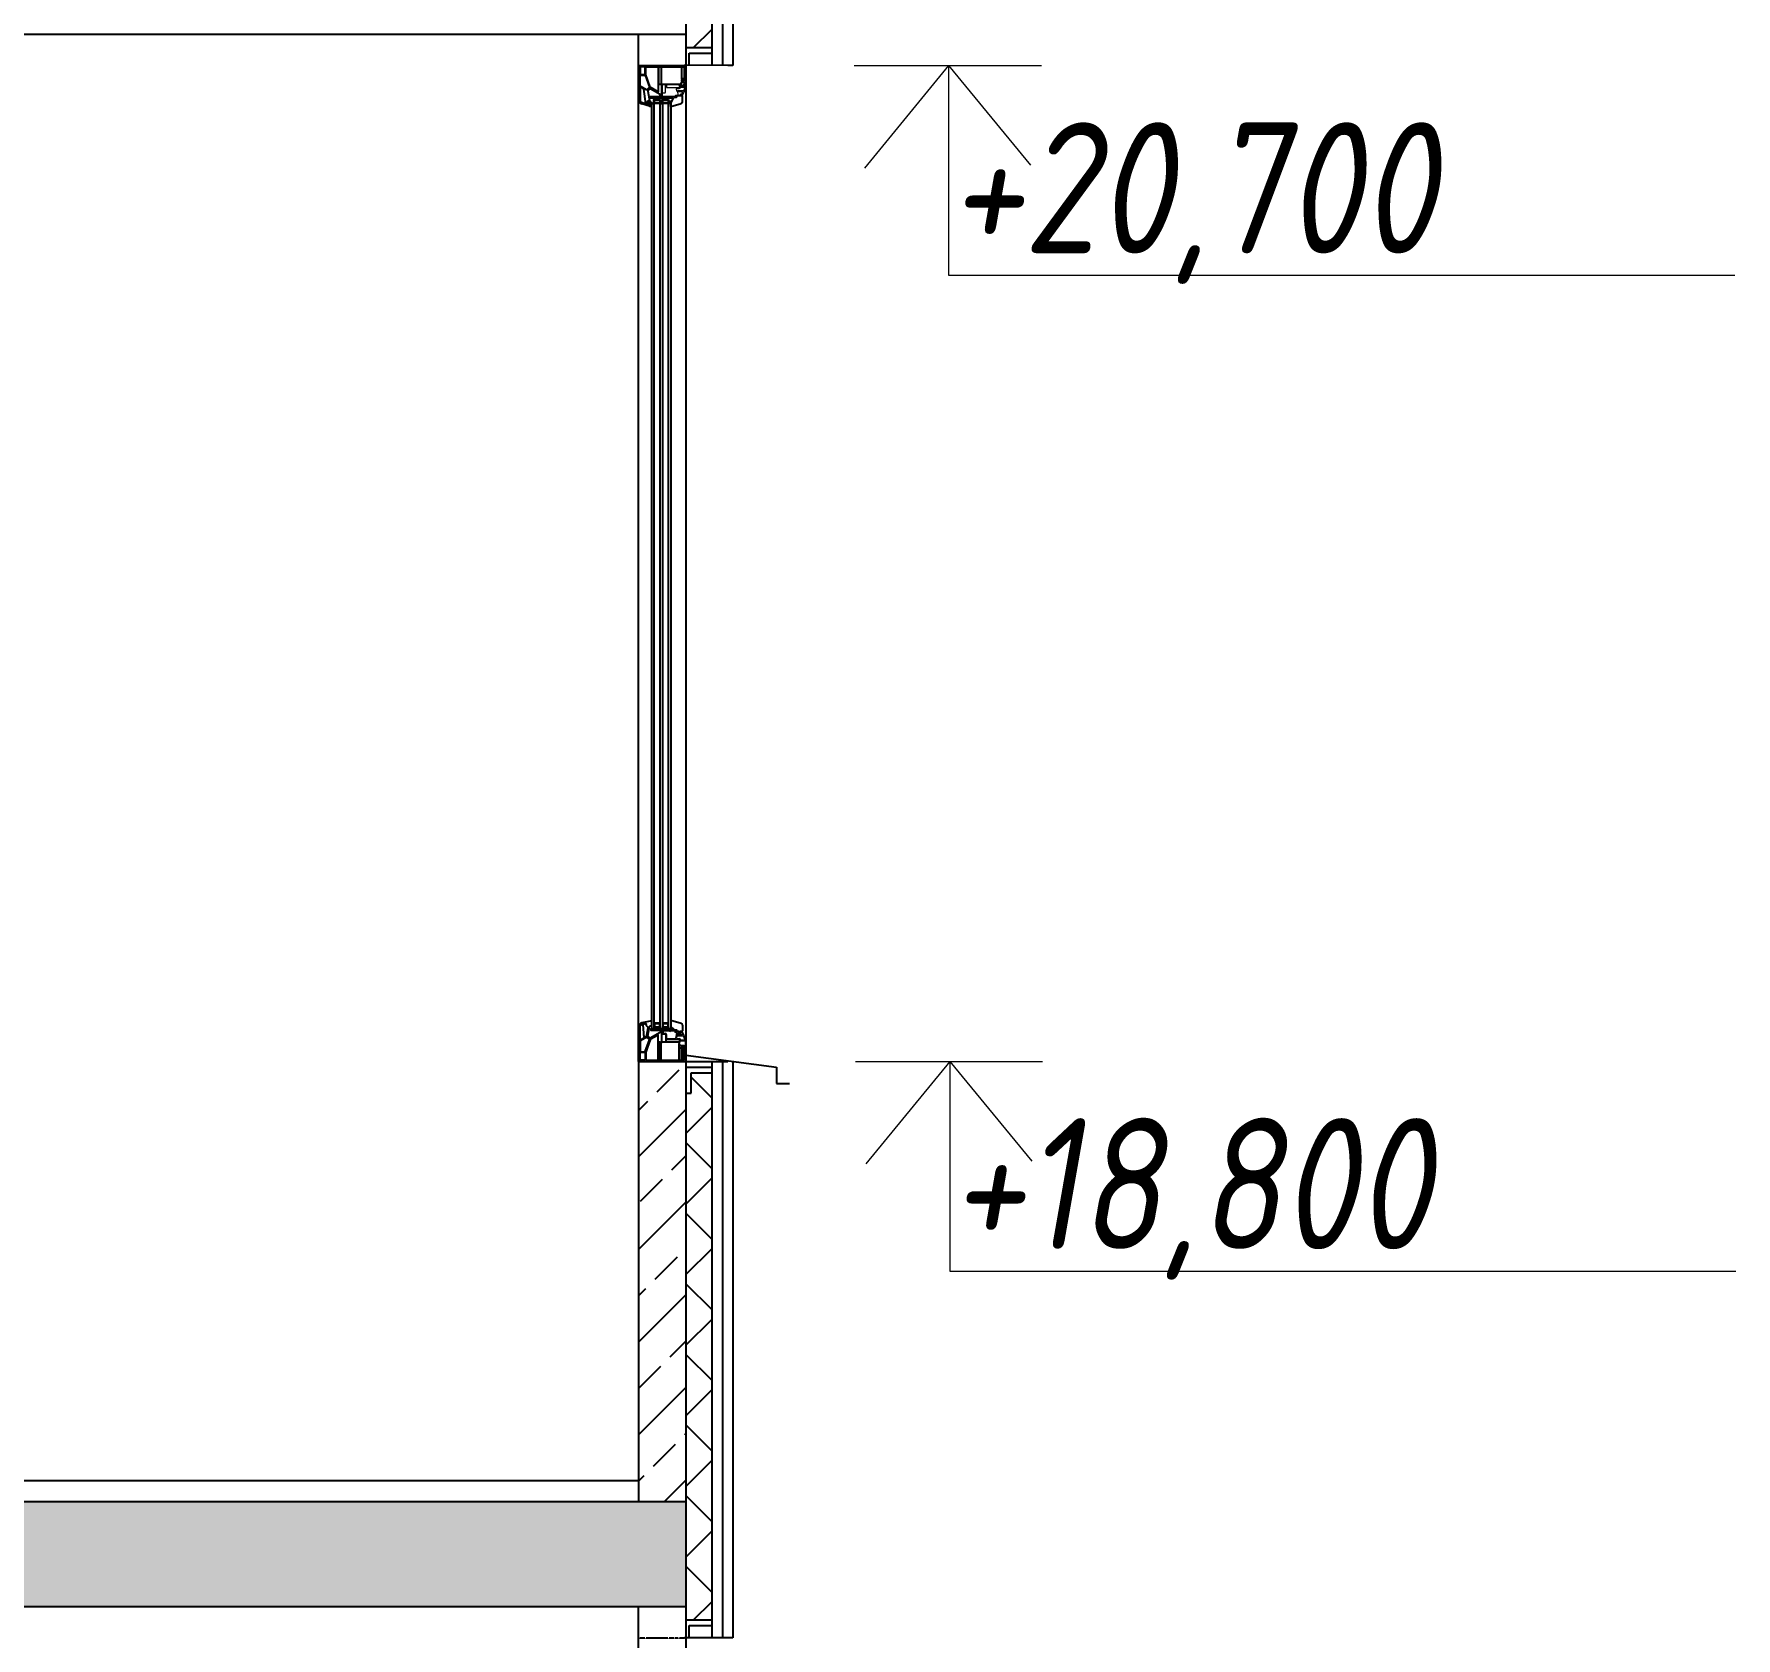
# Model space of a CAD drawing. Header units: millimetres. Extents: x -257254 to 390979, y -202328 to 355504.
# Drawn here: x 100926 to 104172, y 54875 to 57935 of the extents above; entities that cross this region are included whole.
import ezdxf
from ezdxf.enums import TextEntityAlignment as Align

# ---------------------------------------------------------------- set-up
doc = ezdxf.new("R2010")
doc.units = ezdxf.units.MM
doc.layers.get('0').update_dxf_attribs({"lineweight": 25})
for name, color, linetype in [('G_S1', 3, 'Continuous'), ('GASKET', 5, 'Continuous'), ('PVC', 7, 'Continuous'), ('разрез', 40, 'Continuous')]:
    doc.layers.add(name, color=color, linetype=linetype)
doc.layers.add('RAZMER', color=250, linetype='Continuous', lineweight=13)
doc.layers.add('покрытия', color=6, linetype='Continuous', lineweight=18)
doc.styles.add('SIMPLEX', font='simplex.shx', dxfattribs={"width": 0.8, "oblique": 10})

msp = doc.modelspace()

# ---------------------------------------------------------------- hatches: boundary and pattern name
at = {"layer": 'разрез'}
h = msp.add_hatch(dxfattribs=at)
h.set_pattern_fill('NET', color=256, scale=30, angle=45)
h.set_pattern_definition([(45, (-80, -3000), (-67.35192, 67.35192), []), (135, (-80, -3000), (-67.35192, -67.35192), [])])
h.paths.add_polyline_path([(102219.02596, 58953.3795), (102179.02596, 58953.3795), (102179.02596, 58914.47947), (102169.02596, 58914.47947), (102169.02596, 57909.00971), (102219.02596, 57909.00971)])
h = msp.add_hatch(dxfattribs=at)
h.set_pattern_fill('JIS_STN_2.5', color=256, scale=50)
h.set_pattern_definition([(45, (-80.35, 14975.46), (-88.38835, 88.38835), []), (45, (7.9, 14975.46), (-88.38835, 88.38835), [60, -25])])
h.paths.add_polyline_path([(102168.67558, 55950.80058), (102157.29381, 55975.34196), (102090.48815, 55975.34196), (102078.67558, 55950.80058), (102078.67558, 55135.34196), (102168.67558, 55135.34196)])
h = msp.add_hatch(dxfattribs=at)
h.set_pattern_fill('NET', color=256, scale=30, angle=45)
h.set_pattern_definition([(45, (-80, -6000), (-67.35192, 67.35192), []), (135, (-80, -6000), (-67.35192, -67.35192), [])])
h.paths.add_polyline_path([(102219.02596, 55953.3795), (102179.02596, 55953.3795), (102179.02596, 55914.47947), (102169.02596, 55914.47947), (102169.02596, 54909.00971), (102219.02596, 54909.00971)])
h = msp.add_hatch(dxfattribs=at)
h.set_pattern_fill('JIS_STN_2.5', color=256, scale=50)
h.set_pattern_definition([(45, (0, 15000), (-88.38835, 88.38835), []), (45, (88.25, 15000), (-88.38835, 88.38835), [60, -25])])
h.paths.add_polyline_path([(92229.02595, 55135.34196), (89829.02595, 55135.34196), (89829.02595, 54935.34196), (92229.02595, 54935.34196)])
h.paths.add_polyline_path([(96429.02596, 55135.34196), (92229.02596, 55135.34196), (92229.02596, 55015.34196), (92229.02595, 54935.34196), (96429.02596, 54935.34196)])
h.paths.add_polyline_path([(100629.02596, 55135.34196), (96429.02596, 55135.34196), (96429.02596, 54935.34196), (100629.02596, 54935.34196)])
h.paths.add_polyline_path([(102169.02596, 55135.34196), (100629.02596, 55135.34196), (100629.02596, 54935.34196), (102169.02596, 54935.34196)])

# ---------------------------------------------------------------- linework, layer by layer
at = {"color": 1, "linetype": 'Continuous', "lineweight": 25}
for p, q in [((102102.22347, 57812.94867), (102142.23375, 57815.93684)), ((102142.23375, 57812.94867), (102102.22347, 57815.93684)), ((102102.22347, 56037.62609), (102142.23375, 56034.63792)), ((102142.23375, 56037.62609), (102102.22347, 56034.63792))]:
    msp.add_line(p, q, dxfattribs=at)
at = {"color": 5}
for p, q in [((102109.26072, 57809.16832), (102108.26072, 57809.16832)), ((102109.26072, 57808.16832), (102108.26072, 57808.16832)), ((102109.26072, 57807.16832), (102108.26072, 57807.16832)), ((102109.26072, 57806.16832), (102108.26072, 57806.16832)), ((102109.26072, 57805.16832), (102108.26072, 57805.16832)), ((102109.26072, 57804.16832), (102108.26072, 57804.16832)), ((102109.26072, 57803.66832), (102108.26072, 57803.66832)), ((102109.26072, 57809.16832), (102109.26072, 57810.16832)), ((102109.26072, 57803.66832), (102109.26072, 57802.66832)), ((102110.26072, 57809.16832), (102110.26072, 57810.16832)), ((102110.26072, 57803.66832), (102110.26072, 57802.66832)), ((102111.26072, 57809.16832), (102111.26072, 57810.16832)), ((102111.26072, 57803.66832), (102111.26072, 57802.66832)), ((102112.26072, 57809.16832), (102112.26072, 57810.16832)), ((102112.26072, 57803.66832), (102112.26072, 57802.66832)), ((102113.26072, 57809.16832), (102113.26072, 57810.16832)), ((102113.26072, 57803.66832), (102113.26072, 57802.66832)), ((102114.26072, 57809.16832), (102114.26072, 57810.16832)), ((102114.26072, 57803.66832), (102114.26072, 57802.66832)), ((102115.26072, 57809.16832), (102115.26072, 57810.16832)), ((102115.26072, 57803.66832), (102115.26072, 57802.66832)), ((102116.26072, 57809.16832), (102116.26072, 57810.16832)), ((102116.26072, 57803.66832), (102116.26072, 57802.66832)), ((102117.26072, 57809.16832), (102117.26072, 57810.16832)), ((102117.26072, 57803.66832), (102117.26072, 57802.66832)), ((102118.26072, 57809.16832), (102118.26072, 57810.16832)), ((102118.26072, 57803.66832), (102118.26072, 57802.66832)), ((102119.26072, 57809.16832), (102119.26072, 57810.16832)), ((102119.26072, 57809.16832), (102119.26072, 57810.16832)), ((102119.26072, 57809.16832), (102120.26072, 57809.16832)), ((102120.26072, 57808.16832), (102119.26072, 57808.16832)), ((102120.26072, 57807.16832), (102119.26072, 57807.16832)), ((102120.26072, 57806.16832), (102119.26072, 57806.16832)), ((102120.26072, 57805.16832), (102119.26072, 57805.16832)), ((102120.26072, 57804.16832), (102119.26072, 57804.16832)), ((102119.26072, 57803.66832), (102119.26072, 57802.66832)), ((102119.26072, 57803.66832), (102119.26072, 57802.66832)), ((102119.26072, 57803.66832), (102120.26072, 57803.66832)), ((102120.26072, 57809.16832), (102120.26072, 57810.16832)), ((102120.26072, 57803.66832), (102120.26072, 57802.66832)), ((102125.26072, 57809.16832), (102124.26072, 57809.16832)), ((102125.26072, 57808.16832), (102124.26072, 57808.16832)), ((102125.26072, 57807.16832), (102124.26072, 57807.16832)), ((102125.26072, 57806.16832), (102124.26072, 57806.16832)), ((102125.26072, 57805.16832), (102124.26072, 57805.16832)), ((102125.26072, 57804.16832), (102124.26072, 57804.16832)), ((102125.26072, 57803.66832), (102124.26072, 57803.66832)), ((102125.26072, 57809.16832), (102125.26072, 57810.16832)), ((102125.26072, 57803.66832), (102125.26072, 57802.66832)), ((102126.26072, 57809.16832), (102126.26072, 57810.16832)), ((102126.26072, 57803.66832), (102126.26072, 57802.66832)), ((102127.26072, 57809.16832), (102127.26072, 57810.16832)), ((102127.26072, 57803.66832), (102127.26072, 57802.66832)), ((102128.26072, 57809.16832), (102128.26072, 57810.16832)), ((102128.26072, 57803.66832), (102128.26072, 57802.66832)), ((102129.26072, 57809.16832), (102129.26072, 57810.16832)), ((102129.26072, 57803.66832), (102129.26072, 57802.66832)), ((102130.26072, 57809.16832), (102130.26072, 57810.16832)), ((102130.26072, 57803.66832), (102130.26072, 57802.66832)), ((102131.26072, 57809.16832), (102131.26072, 57810.16832)), ((102131.26072, 57803.66832), (102131.26072, 57802.66832)), ((102132.26072, 57809.16832), (102132.26072, 57810.16832)), ((102132.26072, 57803.66832), (102132.26072, 57802.66832)), ((102133.26072, 57809.16832), (102133.26072, 57810.16832)), ((102133.26072, 57803.66832), (102133.26072, 57802.66832)), ((102134.26072, 57809.16832), (102134.26072, 57810.16832)), ((102134.26072, 57803.66832), (102134.26072, 57802.66832)), ((102135.26072, 57809.16832), (102135.26072, 57810.16832)), ((102135.26072, 57809.16832), (102135.26072, 57810.16832)), ((102135.26072, 57809.16832), (102136.26072, 57809.16832)), ((102136.26072, 57808.16832), (102135.26072, 57808.16832)), ((102136.26072, 57807.16832), (102135.26072, 57807.16832)), ((102136.26072, 57806.16832), (102135.26072, 57806.16832)), ((102136.26072, 57805.16832), (102135.26072, 57805.16832)), ((102136.26072, 57804.16832), (102135.26072, 57804.16832)), ((102135.26072, 57803.66832), (102135.26072, 57802.66832)), ((102135.26072, 57803.66832), (102135.26072, 57802.66832)), ((102135.26072, 57803.66832), (102136.26072, 57803.66832)), ((102136.26072, 57809.16832), (102136.26072, 57810.16832)), ((102136.26072, 57803.66832), (102136.26072, 57802.66832)), ((102109.26072, 56046.90644), (102108.26072, 56046.90644)), ((102109.26072, 56046.40644), (102108.26072, 56046.40644)), ((102109.26072, 56045.40644), (102108.26072, 56045.40644)), ((102109.26072, 56044.40644), (102108.26072, 56044.40644)), ((102109.26072, 56043.40644), (102108.26072, 56043.40644)), ((102109.26072, 56042.40644), (102108.26072, 56042.40644)), ((102109.26072, 56041.40644), (102108.26072, 56041.40644)), ((102109.26072, 56046.90644), (102109.26072, 56047.90644)), ((102109.26072, 56041.40644), (102109.26072, 56040.40644)), ((102110.26072, 56046.90644), (102110.26072, 56047.90644)), ((102110.26072, 56041.40644), (102110.26072, 56040.40644)), ((102111.26072, 56046.90644), (102111.26072, 56047.90644)), ((102111.26072, 56041.40644), (102111.26072, 56040.40644)), ((102112.26072, 56046.90644), (102112.26072, 56047.90644)), ((102112.26072, 56041.40644), (102112.26072, 56040.40644)), ((102113.26072, 56046.90644), (102113.26072, 56047.90644)), ((102113.26072, 56041.40644), (102113.26072, 56040.40644)), ((102114.26072, 56046.90644), (102114.26072, 56047.90644)), ((102114.26072, 56041.40644), (102114.26072, 56040.40644)), ((102115.26072, 56046.90644), (102115.26072, 56047.90644)), ((102115.26072, 56041.40644), (102115.26072, 56040.40644)), ((102116.26072, 56046.90644), (102116.26072, 56047.90644)), ((102116.26072, 56041.40644), (102116.26072, 56040.40644)), ((102117.26072, 56046.90644), (102117.26072, 56047.90644)), ((102117.26072, 56041.40644), (102117.26072, 56040.40644)), ((102118.26072, 56046.90644), (102118.26072, 56047.90644)), ((102118.26072, 56041.40644), (102118.26072, 56040.40644)), ((102119.26072, 56046.90644), (102119.26072, 56047.90644)), ((102119.26072, 56046.90644), (102119.26072, 56047.90644)), ((102119.26072, 56046.90644), (102120.26072, 56046.90644)), ((102120.26072, 56046.40644), (102119.26072, 56046.40644)), ((102120.26072, 56045.40644), (102119.26072, 56045.40644)), ((102120.26072, 56044.40644), (102119.26072, 56044.40644)), ((102120.26072, 56043.40644), (102119.26072, 56043.40644)), ((102120.26072, 56042.40644), (102119.26072, 56042.40644)), ((102119.26072, 56041.40644), (102119.26072, 56040.40644)), ((102119.26072, 56041.40644), (102119.26072, 56040.40644)), ((102119.26072, 56041.40644), (102120.26072, 56041.40644)), ((102120.26072, 56046.90644), (102120.26072, 56047.90644)), ((102120.26072, 56041.40644), (102120.26072, 56040.40644)), ((102125.26072, 56046.90644), (102124.26072, 56046.90644)), ((102125.26072, 56046.40644), (102124.26072, 56046.40644)), ((102125.26072, 56045.40644), (102124.26072, 56045.40644)), ((102125.26072, 56044.40644), (102124.26072, 56044.40644)), ((102125.26072, 56043.40644), (102124.26072, 56043.40644)), ((102125.26072, 56042.40644), (102124.26072, 56042.40644)), ((102125.26072, 56041.40644), (102124.26072, 56041.40644)), ((102125.26072, 56046.90644), (102125.26072, 56047.90644)), ((102125.26072, 56041.40644), (102125.26072, 56040.40644)), ((102126.26072, 56046.90644), (102126.26072, 56047.90644)), ((102126.26072, 56041.40644), (102126.26072, 56040.40644)), ((102127.26072, 56046.90644), (102127.26072, 56047.90644)), ((102127.26072, 56041.40644), (102127.26072, 56040.40644)), ((102128.26072, 56046.90644), (102128.26072, 56047.90644)), ((102128.26072, 56041.40644), (102128.26072, 56040.40644)), ((102129.26072, 56046.90644), (102129.26072, 56047.90644)), ((102129.26072, 56041.40644), (102129.26072, 56040.40644)), ((102130.26072, 56046.90644), (102130.26072, 56047.90644)), ((102130.26072, 56041.40644), (102130.26072, 56040.40644)), ((102131.26072, 56046.90644), (102131.26072, 56047.90644)), ((102131.26072, 56041.40644), (102131.26072, 56040.40644)), ((102132.26072, 56046.90644), (102132.26072, 56047.90644)), ((102132.26072, 56041.40644), (102132.26072, 56040.40644)), ((102133.26072, 56046.90644), (102133.26072, 56047.90644)), ((102133.26072, 56041.40644), (102133.26072, 56040.40644)), ((102134.26072, 56046.90644), (102134.26072, 56047.90644)), ((102134.26072, 56041.40644), (102134.26072, 56040.40644)), ((102135.26072, 56046.90644), (102135.26072, 56047.90644)), ((102135.26072, 56046.90644), (102135.26072, 56047.90644)), ((102135.26072, 56046.90644), (102136.26072, 56046.90644)), ((102136.26072, 56046.40644), (102135.26072, 56046.40644)), ((102136.26072, 56045.40644), (102135.26072, 56045.40644)), ((102136.26072, 56044.40644), (102135.26072, 56044.40644)), ((102136.26072, 56043.40644), (102135.26072, 56043.40644)), ((102136.26072, 56042.40644), (102135.26072, 56042.40644)), ((102135.26072, 56041.40644), (102135.26072, 56040.40644)), ((102135.26072, 56041.40644), (102135.26072, 56040.40644)), ((102135.26072, 56041.40644), (102136.26072, 56041.40644)), ((102136.26072, 56046.90644), (102136.26072, 56047.90644)), ((102136.26072, 56041.40644), (102136.26072, 56040.40644))]:
    msp.add_line(p, q, dxfattribs=at)
for points in [[(102116.61489, 57825.34444, -0.5773502692), (102116.16489, 57825.08464), (102101.21313, 57833.71704, -0.1763269807), (102101.08122, 57833.87425), (102092.53299, 57857.36032, -0.0874886635), (102092.51489, 57857.46293), (102092.51489, 57872.41003, -0.4142135624), (102092.81489, 57872.71003), (102116.31489, 57872.71003, -0.4142135624), (102116.61489, 57872.41003)], [(102116.61489, 56025.23032, 0.5773502692), (102116.16489, 56025.49013), (102101.21312, 56016.85772, 0.1763269807), (102101.08122, 56016.70052), (102092.53299, 55993.21444, 0.0874886635), (102092.51489, 55993.11184), (102092.51489, 55978.16474, 0.4142135624), (102092.81489, 55977.86474), (102116.31489, 55977.86474, 0.4142135624), (102116.61489, 55978.16474)]]:
    msp.add_lwpolyline(points, format="xyb", close=True)
at = {"color": 1, "linetype": 'Continuous', "lineweight": 25}
for points in [[(102104.23325, 57812.94867), (102102.22347, 57812.94867), (102102.22347, 57815.93684), (102142.23375, 57815.93684), (102142.23375, 57812.94867)], [(102104.23325, 56037.62609), (102102.22347, 56037.62609), (102102.22347, 56034.63792), (102142.23375, 56034.63792), (102142.23375, 56037.62609)]]:
    msp.add_lwpolyline(points, close=True, dxfattribs=at)
at = {"color": 5}
for points in [[(102120.26072, 57810.16832), (102120.26072, 57802.66832), (102108.26072, 57802.66832), (102108.26072, 57810.16832)], [(102119.26072, 57809.16832), (102119.26072, 57803.66832), (102109.26072, 57803.66832), (102109.26072, 57809.16832)], [(102136.26072, 57810.16832), (102136.26072, 57802.66832), (102124.26072, 57802.66832), (102124.26072, 57810.16832)], [(102135.26072, 57809.16832), (102135.26072, 57803.66832), (102125.26072, 57803.66832), (102125.26072, 57809.16832)], [(102120.26072, 56040.40644), (102120.26072, 56047.90644), (102108.26072, 56047.90644), (102108.26072, 56040.40644)], [(102119.26072, 56041.40644), (102119.26072, 56046.90644), (102109.26072, 56046.90644), (102109.26072, 56041.40644)], [(102136.26072, 56040.40644), (102136.26072, 56047.90644), (102124.26072, 56047.90644), (102124.26072, 56040.40644)], [(102135.26072, 56041.40644), (102135.26072, 56046.90644), (102125.26072, 56046.90644), (102125.26072, 56041.40644)]]:
    msp.add_lwpolyline(points, close=True, dxfattribs=at)
at = {"layer": 'G_S1'}
for points in [[(102104.26072, 56037.62609), (102104.26072, 57802.66842), (102108.26072, 57802.66823), (102108.26072, 56037.62609)], [(102120.26072, 56037.62609), (102120.26072, 57802.66842), (102124.26072, 57802.66823), (102124.26072, 56037.62609)], [(102136.26072, 56037.62704), (102136.26069, 57803.16842), (102140.26069, 57803.16823), (102140.26072, 56037.62704)]]:
    msp.add_lwpolyline(points, close=True, dxfattribs=at)
at = {"layer": 'GASKET', "color": 5, "linetype": 'Continuous'}
msp.add_lwpolyline([(102101.59073, 57806.79046, 0.4142135624), (102100.89073, 57807.49046), (102100.79073, 57807.49046, 0.4142135624), (102100.49073, 57807.19046), (102100.49073, 57806.34405), (102100.19073, 57806.17085, -0.5773502692), (102099.29073, 57806.69046), (102099.29073, 57807.14046, 0.4142135624), (102098.79073, 57807.64046), (102098.49073, 57807.64046, 0.0200240707), (102098.21073, 57807.62925, 0.3909468838), (102097.29073, 57806.63245), (102097.29073, 57801.64848, 0.3909468838), (102098.21073, 57800.65168), (102098.49073, 57800.64046), (102098.79073, 57800.64046, 0.4142135624), (102099.29073, 57801.14046), (102099.29073, 57801.59046, -0.5773502692), (102100.19073, 57802.11008), (102100.49073, 57801.93687), (102100.49073, 57797.89006), (102103.87457, 57796.87564, 0.5023341752), (102104.26072, 57797.16301), (102104.26073, 57803.92482), (102101.82345, 57804.65548, -0.349418093), (102101.59073, 57804.94784)], format="xyb", close=True, dxfattribs=at)
at = {"layer": 'PVC'}
for p, q in [((102078.93981, 57809.76937), (102078.93981, 57875.2328)), ((102081.80766, 57875.26082), (102090.402, 57875.26082)), ((102081.89381, 57875.2328), (102090.48815, 57875.2328)), ((102093.77761, 57875.26082), (102134.102, 57875.26082)), ((102137.47761, 57875.26082), (102146.07195, 57875.26082)), ((102137.56376, 57875.2328), (102146.1581, 57875.2328)), ((102149.43981, 57875.26082), (102153.83981, 57875.26082)), ((102157.20766, 57875.26082), (102166.07195, 57875.26082)), ((102157.29381, 57875.2328), (102166.1581, 57875.2328)), ((102168.93981, 57875.26082), (102168.93981, 57836.71082)), ((102096.455, 57826.495), (102098.89423, 57812.66143)), ((102096.54115, 57826.46698), (102098.98038, 57812.63342)), ((102100.02488, 57830.66792), (102096.73509, 57827.37813)), ((102100.11103, 57830.63991), (102096.82124, 57827.35012)), ((102119.93981, 57820.02588), (102101.23198, 57830.82684)), ((102120.02596, 57819.99786), (102101.31813, 57830.79883)), ((102122.93981, 57837.96082), (102122.93981, 57816.46082)), ((102123.02596, 57837.9328), (102123.02596, 57816.4328)), ((102157.00107, 57838.96082), (102123.93981, 57838.96082)), ((102157.08722, 57838.9328), (102124.02596, 57838.9328)), ((102156.95003, 57836.33846), (102157.48404, 57838.33141)), ((102157.03618, 57836.31045), (102157.57019, 57838.30339)), ((102159.97294, 57836.14169), (102157.25969, 57835.96148)), ((102160.05909, 57836.11368), (102157.34584, 57835.93346)), ((102160.36764, 57842.96082), (102159.36764, 57841.96082)), ((102159.36764, 57841.96082), (102160.42977, 57836.74028)), ((102160.45379, 57842.9328), (102159.45379, 57841.9328)), ((102159.45379, 57841.9328), (102160.51592, 57836.71226)), ((102165.13981, 57842.96082), (102160.36764, 57842.96082)), ((102165.22596, 57842.9328), (102160.45379, 57842.9328)), ((102164.4474, 57836.7314), (102164.64423, 57837.84764)), ((102164.53355, 57836.70338), (102164.73038, 57837.81963)), ((102167.68981, 57835.96082), (102164.90667, 57836.14567)), ((102167.77596, 57835.9328), (102164.99282, 57836.11766)), ((102165.13663, 57838.26082), (102166.13981, 57838.26082)), ((102165.22278, 57838.2328), (102166.22596, 57838.2328)), ((102166.63981, 57838.76082), (102166.63981, 57841.46082)), ((102166.72596, 57838.7328), (102166.72596, 57841.4328)), ((102168.18981, 57835.96082), (102167.68981, 57835.96082)), ((102168.27596, 57835.9328), (102167.77596, 57835.9328)), ((102168.93981, 57836.71082), (102168.18981, 57835.96082)), ((102100.06216, 57797.97104), (102084.86925, 57802.04197)), ((102098.73981, 57807.61082), (102098.43981, 57807.61082)), ((102098.43981, 57800.61082), (102098.73981, 57800.61082)), ((102098.82596, 57807.5828), (102098.52596, 57807.5828)), ((102098.52596, 57800.5828), (102098.82596, 57800.5828)), ((102098.93981, 57812.14049), (102098.93981, 57809.46082)), ((102099.02596, 57812.11247), (102099.02596, 57809.4328)), ((102099.23981, 57806.66082), (102099.23981, 57807.11082)), ((102099.23981, 57801.11082), (102099.23981, 57801.56082)), ((102099.32596, 57806.6328), (102099.32596, 57807.0828)), ((102099.32596, 57801.0828), (102099.32596, 57801.5328)), ((102100.43981, 57806.31441), (102100.13981, 57806.1412)), ((102100.13981, 57802.08043), (102100.43981, 57801.90723)), ((102100.52596, 57806.28639), (102100.22596, 57806.11319)), ((102100.22596, 57802.05242), (102100.52596, 57801.87921)), ((102100.43981, 57807.96082), (102100.43981, 57806.31441)), ((102100.43981, 57801.90723), (102100.43981, 57798.26082)), ((102100.52596, 57807.9328), (102100.52596, 57806.28639)), ((102100.52596, 57801.87921), (102100.52596, 57798.2328)), ((102120.43981, 57816.46082), (102120.43981, 57819.15985)), ((102120.52596, 57816.4328), (102120.52596, 57819.13184)), ((102122.43981, 57815.96082), (102120.93981, 57815.96082)), ((102122.52596, 57815.9328), (102121.02596, 57815.9328)), ((102140.26069, 57802.80664), (102145.78549, 57813.5819)), ((102140.26069, 57797.2328), (102140.26069, 57808.38047)), ((102140.26069, 57796.94872), (102160.31159, 57802.5115)), ((102143.35034, 57806.04184), (102143.52596, 57806.04184)), ((102143.82596, 57796.9328), (102143.82596, 57796.9328)), ((102147.94405, 57814.9328), (102151.02596, 57814.9328)), ((102151.52596, 57815.4328), (102151.52596, 57815.8328)), ((102153.62596, 57817.9328), (102155.93763, 57817.9328)), ((102155.93763, 57817.9328), (102162.27596, 57817.9328)), ((102158.77596, 57820.1328), (102158.49151, 57818.51963)), ((102163.02596, 57817.1828), (102162.27596, 57817.9328)), ((102163.02596, 57806.29926), (102163.02596, 57817.1828)), ((102079.02596, 56040.83341), (102079.02596, 55975.34196)), ((102104.26072, 56052.63174), (102084.9554, 56048.56081)), ((102099.02596, 56038.46229), (102099.02596, 56041.14196)), ((102140.26072, 56053.62604), (102160.31159, 56048.06327)), ((102140.26072, 56041.1452), (102145.78549, 56036.99287)), ((102163.02596, 56044.2755), (102163.02596, 56033.39196)), ((102096.54115, 56024.10778), (102098.98038, 56037.94135)), ((102100.11103, 56019.93486), (102096.82124, 56023.22465)), ((102120.02596, 56030.5769), (102101.31813, 56019.77594)), ((102120.52596, 56034.14196), (102120.52596, 56031.44293)), ((102122.52596, 56034.64196), (102121.02596, 56034.64196)), ((102123.02596, 56012.64196), (102123.02596, 56034.14196)), ((102157.08722, 56011.64196), (102124.02596, 56011.64196)), ((102147.94405, 56035.64196), (102151.02596, 56035.64196)), ((102151.52596, 56035.14196), (102151.52596, 56034.74196)), ((102153.62596, 56032.64196), (102155.93763, 56032.64196)), ((102154.67596, 56028.64196), (102155.13865, 56028.64196)), ((102154.67596, 56026.64196), (102156.29335, 56026.64196)), ((102155.57166, 56028.89196), (102156.58894, 56030.65394)), ((102156.64833, 56030.99077), (102156.43004, 56032.22879)), ((102156.72636, 56026.89196), (102158.77596, 56030.44196)), ((102157.03618, 56014.26432), (102157.57019, 56012.27137)), ((102164.99282, 56014.45711), (102157.34584, 56014.6413)), ((102158.77596, 56030.44196), (102158.49151, 56032.05514)), ((102158.98391, 56032.64196), (102162.27596, 56032.64196)), ((102163.02596, 56033.39196), (102162.27596, 56032.64196)), ((102167.77596, 56014.64196), (102164.99282, 56014.45711)), ((102168.27596, 56014.64196), (102167.77596, 56014.64196)), ((102169.02596, 56013.89196), (102168.27596, 56014.64196)), ((102169.02596, 55975.34196), (102169.02596, 56013.89196)), ((102079.02596, 55975.34196), (102090.48815, 55975.34196)), ((102090.48815, 55975.34196), (102157.29381, 55975.34196)), ((102157.29381, 55975.34196), (102169.02596, 55975.34196)), ((102081.80766, 54875.26082), (102090.402, 54875.26082)), ((102093.77761, 54875.26082), (102134.102, 54875.26082)), ((102137.47761, 54875.26082), (102146.07195, 54875.26082)), ((102149.43981, 54875.26082), (102153.83981, 54875.26082)), ((102157.20766, 54875.26082), (102166.07195, 54875.26082)), ((102168.93981, 54875.26082), (102168.93981, 54836.71082))]:
    msp.add_line(p, q, dxfattribs=at)
at = {"layer": 'PVC', "linetype": 'Continuous', "lineweight": 0}
for p, q in [((102130.02596, 57823.9328), (102130.02596, 57838.4328)), ((102130.52596, 57838.9328), (102131.52596, 57838.9328)), ((102132.02596, 57838.4328), (102132.02596, 57833.9328)), ((102132.52596, 57833.4328), (102156.36792, 57833.4328)), ((102152.02693, 57826.43176), (102151.13146, 57830.83312)), ((102151.62143, 57831.4328), (102156.36792, 57831.4328)), ((102153.03916, 57826.34661), (102152.87045, 57826.17789)), ((102154.45379, 57824.9328), (102153.45379, 57823.9328)), ((102163.99742, 57826.93239), (102154.45338, 57826.93239)), ((102162.19192, 57824.9328), (102154.45379, 57824.9328)), ((102159.32596, 57835.9328), (102164.98391, 57835.9328)), ((102159.32596, 57833.9328), (102166.52391, 57833.9328)), ((102169.02596, 57832.9328), (102163.02596, 57818.6828)), ((102166.98473, 57833.23877), (102164.45824, 57827.23836)), ((102164.98391, 57835.9328), (102168.27596, 57835.9328)), ((102124.02592, 57816.43684), (102124.02592, 57822.9328)), ((102124.52592, 57823.4328), (102129.52596, 57823.4328)), ((102138.72592, 57815.93684), (102124.52592, 57815.93684)), ((102139.02592, 57816.23684), (102138.72592, 57815.93684)), ((102139.32592, 57815.93684), (102139.02592, 57816.23684)), ((102148.52592, 57815.93684), (102139.32592, 57815.93684)), ((102149.02592, 57817.43684), (102149.02592, 57816.43684)), ((102151.39671, 57817.93684), (102149.52592, 57817.93684)), ((102154.05909, 57818.11368), (102151.39671, 57817.93684)), ((102153.45379, 57823.9328), (102154.51592, 57818.71226)), ((102158.53355, 57818.70338), (102158.76564, 57820.01963)), ((102161.77596, 57817.9328), (102158.99282, 57818.11766)), ((102159.25804, 57820.4328), (102160.71824, 57820.4328)), ((102161.17906, 57820.73877), (102162.65274, 57824.23877)), ((102162.27596, 57817.9328), (102161.77596, 57817.9328)), ((102163.02596, 57818.6828), (102162.27596, 57817.9328)), ((102124.02592, 56034.13792), (102124.02592, 56027.64196)), ((102138.72592, 56034.63792), (102124.52592, 56034.63792)), ((102124.52592, 56027.14196), (102129.52596, 56027.14196)), ((102126.02592, 56032.13792), (102126.02592, 56029.64196)), ((102137.97236, 56032.63792), (102126.52592, 56032.63792)), ((102126.52592, 56029.14196), (102129.52596, 56029.14196)), ((102130.02596, 56026.64196), (102130.02596, 56012.14196)), ((102130.52596, 56011.64196), (102131.52596, 56011.64196)), ((102132.02596, 56026.64196), (102132.02596, 56019.64196)), ((102132.02596, 56012.14196), (102132.02596, 56016.64196)), ((102132.52596, 56019.14196), (102149.4784, 56019.14196)), ((102132.52596, 56017.14196), (102156.36792, 56017.14196)), ((102139.02592, 56034.33792), (102138.72592, 56034.63792)), ((102139.32592, 56034.63792), (102139.02592, 56034.33792)), ((102148.52592, 56034.63792), (102139.32592, 56034.63792)), ((102146.70673, 56032.63792), (102140.07949, 56032.63792)), ((102149.02592, 56033.13792), (102149.02592, 56034.13792)), ((102150.86024, 56030.66915), (102149.36024, 56030.66915)), ((102151.39671, 56032.63792), (102149.52592, 56032.63792)), ((102149.96837, 56019.54228), (102152.09979, 56030.01858)), ((102151.64297, 56030.61716), (102150.86024, 56030.66915)), ((102152.02693, 56024.14301), (102151.13146, 56019.74165)), ((102154.05909, 56032.46109), (102151.39671, 56032.63792)), ((102151.62143, 56019.14196), (102156.36792, 56019.14196)), ((102153.03916, 56024.22816), (102152.87045, 56024.39688)), ((102153.45379, 56026.64196), (102154.51592, 56031.8625)), ((102154.45379, 56025.64196), (102153.45379, 56026.64196)), ((102163.99742, 56023.64237), (102154.45338, 56023.64237)), ((102162.19192, 56025.64196), (102154.45379, 56025.64196)), ((102158.53355, 56031.87138), (102158.76564, 56030.55514)), ((102161.77596, 56032.64196), (102158.99282, 56032.45711)), ((102159.25804, 56030.14196), (102160.71824, 56030.14196)), ((102159.32596, 56016.64196), (102166.52391, 56016.64196)), ((102159.32596, 56014.64196), (102164.98391, 56014.64196)), ((102161.17906, 56029.83599), (102162.65274, 56026.33599)), ((102162.27596, 56032.64196), (102161.77596, 56032.64196)), ((102163.02596, 56031.89196), (102162.27596, 56032.64196)), ((102169.02596, 56017.64196), (102163.02596, 56031.89196)), ((102166.98473, 56017.33599), (102164.45824, 56023.3364)), ((102164.98391, 56014.64196), (102168.27596, 56014.64196)), ((102168.27596, 56014.64196), (102169.02596, 56015.39196)), ((102169.02596, 56015.39196), (102169.02596, 56017.64196))]:
    msp.add_line(p, q, dxfattribs=at)
at = {"layer": 'PVC'}
for points in [[(102100.14831, 57797.94302), (102084.9554, 57802.01395, -0.3394542589), (102079.02596, 57809.74136), (102079.02596, 57875.2328), (102169.02596, 57875.2328), (102169.02596, 57836.6828), (102168.27596, 57835.9328), (102169.02596, 57835.1828), (102169.02596, 57832.9328)], [(102121.82596, 57872.7328, -0.4142135624), (102122.32596, 57872.2328), (102122.32596, 57841.27346, -0.2522636525), (102122.10096, 57840.85588, 0.1521672479), (102120.78137, 57839.2453, -0.3056146846), (102120.31786, 57838.9328), (102117.82596, 57838.9328, -0.4142135624), (102117.32596, 57839.4328), (102117.32596, 57872.2328, -0.4142135624), (102117.82596, 57872.7328)], [(102117.82596, 57872.7328), (102165.72596, 57872.7328, -0.4142135624), (102166.22596, 57872.2328), (102166.22596, 57850.4328, -0.4142135624), (102165.72596, 57849.9328), (102161.72596, 57849.9328, -0.4142135624), (102161.22596, 57850.4328), (102161.22596, 57872.2328, -0.4142135624), (102161.72596, 57872.7328)], [(102121.82596, 55977.84196, 0.4142135624), (102122.32596, 55978.34196), (102122.32596, 56009.3013, 0.2522636525), (102122.10096, 56009.71889, -0.1521672479), (102120.78137, 56011.32946, 0.3056146846), (102120.31786, 56011.64196), (102117.82596, 56011.64196, 0.4142135624), (102117.32596, 56011.14196), (102117.32596, 55978.34196, 0.4142135624), (102117.82596, 55977.84196)], [(102117.82596, 55977.84196), (102165.72596, 55977.84196, 0.4142135624), (102166.22596, 55978.34196), (102166.22596, 56000.14196, 0.4142135624), (102165.72596, 56000.64196), (102161.72596, 56000.64196, 0.4142135624), (102161.22596, 56000.14196), (102161.22596, 55978.34196, 0.4142135624), (102161.72596, 55977.84196)]]:
    msp.add_lwpolyline(points, format="xyb", dxfattribs=at)
for points in [[(102082.32596, 57857.9828), (102090.92596, 57857.9828, 0.4142135624), (102091.42596, 57858.4828), (102091.42596, 57872.2328, 0.4142135624), (102090.92596, 57872.7328), (102082.32596, 57872.7328, 0.4142135624), (102081.82596, 57872.2328), (102081.82596, 57858.4828, 0.4142135624)], [(102092.52596, 57857.4328), (102092.52596, 57872.2328, -0.4142135624), (102093.02596, 57872.7328), (102116.12596, 57872.7328, -0.4142135624), (102116.62596, 57872.2328), (102116.62596, 57825.71363, -0.5773502692), (102115.87596, 57825.28062), (102102.56813, 57832.96389, 0.0791628029), (102101.53955, 57833.35765, -0.259106532), (102101.17276, 57833.6759)], [(102081.82596, 57856.3828, -0.4142135624), (102082.32596, 57856.8828), (102091.20544, 57856.8828, -0.3152987889), (102091.67529, 57856.55381), (102099.93255, 57833.86716, -0.415199181), (102099.63213, 57833.22574, 0.110368962), (102098.34326, 57832.40768), (102094.97492, 57829.03934, -0.3394542589), (102094.37137, 57828.95988), (102082.07596, 57836.05864, -0.2679491924), (102081.82596, 57836.49165)], [(102081.82596, 57834.06678), (102081.82596, 57809.74136, 0.3394542589), (102085.6801, 57804.71854), (102086.14624, 57804.59364, 0.0665911149), (102092.72885, 57802.82984), (102088.99819, 57830.45856, 0.2914734196), (102088.7501, 57830.93515), (102082.57596, 57834.49979, 0.5773502692)], [(102161.22596, 57848.3328, -0.4142135624), (102161.72596, 57848.8328), (102165.72596, 57848.8328, -0.4142135624), (102166.22596, 57848.3328), (102166.22596, 57845.9328, -0.4142135624), (102165.72596, 57845.4328), (102161.72596, 57845.4328, -0.4142135624), (102161.22596, 57845.9328)], [(102081.82596, 56016.50799), (102081.82596, 56040.83341, -0.3394542589), (102085.6801, 56045.85622), (102086.14624, 56045.98112, -0.4663076582), (102086.77375, 56045.54174), (102088.99819, 56020.11621, -0.2914734196), (102088.7501, 56019.63962), (102082.57596, 56016.07497, -0.5773502692)], [(102089.62644, 56020.96692), (102087.44496, 56045.90136, -0.3639702343), (102087.81365, 56046.4279), (102092.72885, 56047.74493, -0.5461192343), (102093.10233, 56047.40533, 0.3391374696), (102096.23429, 56041.49214, -0.2932527546), (102096.52596, 56041.03761), (102096.52596, 56038.41855), (102094.07913, 56024.5419, 0.1007420008), (102094.11581, 56023.14616, -0.3298024597), (102093.87864, 56022.60058), (102090.37454, 56020.57749, -0.5486187866)], [(102081.82596, 55994.19196, 0.4142135624), (102082.32596, 55993.69196), (102091.20544, 55993.69196, 0.3152987889), (102091.67529, 55994.02095), (102099.93255, 56016.7076, 0.415199181), (102099.63213, 56017.34903, -0.110368962), (102098.34326, 56018.16709), (102094.97492, 56021.53543, 0.3394542589), (102094.37137, 56021.61489), (102082.07596, 56014.51613, 0.2679491924), (102081.82596, 56014.08312)], [(102092.52596, 55993.14196), (102092.52596, 55978.34196, 0.4142135624), (102093.02596, 55977.84196), (102116.12596, 55977.84196, 0.4142135624), (102116.62596, 55978.34196), (102116.62596, 56024.86114, 0.5773502692), (102115.87596, 56025.29415), (102102.56813, 56017.61087, -0.0791628029), (102101.53955, 56017.21712, 0.259106532), (102101.17276, 56016.89886)], [(102155.52596, 56002.24196, 0.4142135624), (102156.02596, 56001.74196), (102160.02596, 56001.74196, 0.4142135624), (102160.52596, 56002.24196), (102160.52596, 56004.67263, 0.3728956847), (102160.09726, 56005.16751, -0.1619694649), (102158.68602, 56005.8742), (102157.68602, 56006.8742, -0.1989123674), (102156.95379, 56008.64196, 0.4142135624), (102156.45379, 56009.14196), (102156.02596, 56009.14196, 0.4142135624), (102155.52596, 56008.64196)], [(102082.32596, 55992.59196), (102090.92596, 55992.59196, -0.4142135624), (102091.42596, 55992.09196), (102091.42596, 55978.34196, -0.4142135624), (102090.92596, 55977.84196), (102082.32596, 55977.84196, -0.4142135624), (102081.82596, 55978.34196), (102081.82596, 55992.09196, -0.4142135624)], [(102155.52596, 55978.34196, 0.4142135624), (102156.02596, 55977.84196), (102160.02596, 55977.84196, 0.4142135624), (102160.52596, 55978.34196), (102160.52596, 56000.14196, 0.4142135624), (102160.02596, 56000.64196), (102156.02596, 56000.64196, 0.4142135624), (102155.52596, 56000.14196)], [(102161.22596, 56002.24196, 0.4142135624), (102161.72596, 56001.74196), (102165.72596, 56001.74196, 0.4142135624), (102166.22596, 56002.24196), (102166.22596, 56004.64196, 0.4142135624), (102165.72596, 56005.14196), (102161.72596, 56005.14196, 0.4142135624), (102161.22596, 56004.64196)]]:
    msp.add_lwpolyline(points, format="xyb", close=True, dxfattribs=at)
for centre, radius, start, end in [((102081.80766, 57875.76082), 0.5, 185.0000001, 270.0000001), ((102090.402, 57875.76082), 0.5, 270.0000001, 355.0000001), ((102093.77761, 57875.76082), 0.5, 185.0000001, 270.00000011), ((102134.102, 57875.76082), 0.5, 270.0000001, 355.0000001), ((102137.47761, 57875.76082), 0.5, 185.0000001, 270.0000001), ((102146.07195, 57875.76082), 0.5, 270.0000001, 355.0000001), ((102149.43981, 57875.76082), 0.5, 180.0000001, 270.0000001), ((102153.83981, 57875.76082), 0.5, 270.0000001, 0.0000001), ((102157.20766, 57875.76082), 0.5, 185.0000001, 270.00000011), ((102166.07195, 57875.76082), 0.5, 270.0000001, 355.0000001), ((102097.43981, 57826.66865), 1, 134.80690669, 190.0000001), ((102097.52596, 57826.64063), 1, 134.80690669, 190.0000001), ((102100.73198, 57829.96082), 1, 60.0000001, 135.0000001), ((102100.81813, 57829.9328), 1, 60.0000001, 135.0000001), ((102123.93981, 57837.96082), 1, 90.0000001, 180.0000001), ((102124.02596, 57837.9328), 1, 90.0000001, 180.0000001), ((102157.23981, 57836.26082), 0.3, 165.0000001, 273.8000001), ((102157.00107, 57838.46082), 0.5, 345.0000001, 90.0000001), ((102157.32596, 57836.2328), 0.3, 165.0000001, 273.8000001), ((102157.08722, 57838.4328), 0.5, 345.0000001, 90.0000001), ((102159.93981, 57836.64059), 0.5, 273.8000001, 11.5000001), ((102160.02596, 57836.61258), 0.5, 273.8000001, 11.5000001), ((102164.93981, 57836.64457), 0.5, 170.0000001, 266.2000001), ((102165.02596, 57836.61656), 0.5, 170.0000001, 266.2000001), ((102165.13663, 57837.76082), 0.5, 90.0000001, 170.0000001), ((102165.22278, 57837.7328), 0.5, 90.0000001, 170.0000001), ((102165.13981, 57841.46082), 1.5, 0.0000001, 90.0000001), ((102165.22596, 57841.4328), 1.5, 0.0000001, 90.0000001), ((102166.13981, 57838.76082), 0.5, 270.0000001, 0.0000001), ((102166.22596, 57838.7328), 0.5, 270.0000001, 0.0000001), ((102086.93981, 57809.76937), 8, 180.0000001, 255.0000001), ((102098.43981, 57804.11082), 3.5, 90.0000001, 270.0000001), ((102098.52596, 57804.0828), 3.5, 90.0000001, 270.0000001), ((102098.73981, 57807.11082), 0.5, 0.0000001, 90.0000001), ((102098.73981, 57801.11082), 0.5, 270.0000001, 0.0000001), ((102098.82596, 57807.0828), 0.5, 0.0000001, 90.0000001), ((102098.82596, 57801.0828), 0.5, 270.0000001, 0.0000001), ((102095.93981, 57812.14049), 3, 0.0000001, 10.0000001), ((102099.43981, 57809.46082), 0.5, 180.0000001, 270.0000001), ((102096.02596, 57812.11247), 3, 0.0000001, 10.0000001), ((102099.52596, 57809.4328), 0.5, 180.0000001, 270.0000001), ((102099.83981, 57806.66082), 0.6, 180.0000001, 300.0000001), ((102099.83981, 57801.56082), 0.6, 60.0000001, 180.0000001), ((102099.92596, 57806.6328), 0.6, 180.0000001, 300.0000001), ((102099.92596, 57801.5328), 0.6, 60.0000001, 180.0000001), ((102099.43981, 57807.96082), 1, 0.0000001, 90.0000001), ((102099.52596, 57807.9328), 1, 0.0000001, 90.0000001), ((102100.13981, 57798.26082), 0.3, 255.0000001, 0.0000001), ((102100.22596, 57798.2328), 0.3, 255.0000001, 0.0000001), ((102119.43981, 57819.15985), 1, 0.0000001, 60.0000001), ((102119.52596, 57819.13184), 1, 0.0000001, 60.0000001), ((102120.93981, 57816.46082), 0.5, 180.0000001, 270.0000001), ((102121.02596, 57816.4328), 0.5, 180.0000001, 270.0000001), ((102122.43981, 57816.46082), 0.5, 270.0000001, 0.0000001), ((102122.52596, 57816.4328), 0.5, 270.0000001, 0.0000001), ((102147.94405, 57812.5328), 2.4, 90, 154.07952885), ((102151.02596, 57815.4328), 0.5, 270, 0), ((102153.62596, 57815.8328), 2.1, 90, 180), ((102159.02596, 57806.29926), 4, 288.7480945, 0), ((102087.02596, 56040.83341), 8, 104.9999999, 179.9999999), ((102099.52596, 56041.14196), 0.5, 89.9999999, 179.9999999), ((102104.14081, 56031.50073), 11.14188, 89.38333603, 114.4682902), ((102159.02596, 56044.2755), 4, 0, 71.2519055), ((102097.52596, 56023.93413), 1, 169.9999999, 225.19309331), ((102096.02596, 56038.46229), 3, 349.9999999, 359.9999999), ((102100.81813, 56020.64196), 1, 224.9999999, 299.9999999), ((102119.52596, 56031.44293), 1, 299.9999999, 359.9999999), ((102121.02596, 56034.14196), 0.5, 89.9999999, 179.9999999), ((102122.52596, 56034.14196), 0.5, 359.9999999, 89.9999999), ((102124.02596, 56012.64196), 1, 179.9999999, 269.9999999), ((102147.94405, 56038.04196), 2.4, 205.92047115, 270), ((102151.02596, 56035.14196), 0.5, 0, 90), ((102153.62596, 56034.74196), 2.1, 180, 270), ((102154.67596, 56027.64196), 1, 90, 270), ((102155.13865, 56029.14196), 0.5, 270, 330), ((102155.93763, 56032.14196), 0.5, 10, 90), ((102156.29335, 56027.14196), 0.5, 270, 330), ((102156.15593, 56030.90394), 0.5, 330, 10), ((102157.32596, 56014.34196), 0.3, 86.1999999, 194.9999999), ((102157.08722, 56012.14196), 0.5, 269.9999999, 14.9999999), ((102158.98391, 56032.14196), 0.5, 90, 190), ((102081.80766, 54875.76082), 0.5, 185.0000001, 270.0000001), ((102090.402, 54875.76082), 0.5, 270.0000001, 355.0000001), ((102093.77761, 54875.76082), 0.5, 185.0000001, 270.00000011), ((102134.102, 54875.76082), 0.5, 270.0000001, 355.0000001), ((102137.47761, 54875.76082), 0.5, 185.0000001, 270.0000001), ((102146.07195, 54875.76082), 0.5, 270.0000001, 355.0000001), ((102149.43981, 54875.76082), 0.5, 180.0000001, 270.0000001), ((102153.83981, 54875.76082), 0.5, 270.0000001, 0.0000001), ((102157.20766, 54875.76082), 0.5, 185.0000001, 270.00000011), ((102166.07195, 54875.76082), 0.5, 270.0000001, 355.0000001)]:
    msp.add_arc(centre, radius, start, end, dxfattribs=at)
at = {"layer": 'PVC', "linetype": 'Continuous', "lineweight": 0}
for centre, radius, start, end in [((102130.52596, 57838.4328), 0.5, 90.0000001, 180.0000001), ((102131.52596, 57838.4328), 0.5, 0.0000001, 90.0000001), ((102132.52596, 57833.9328), 0.5, 180.0000001, 270.0000001), ((102151.62143, 57830.9328), 0.5, 90.0000001, 191.5000001), ((102152.51689, 57826.53144), 0.5, 191.5000001, 315.0000001), ((102154.45338, 57824.93239), 2, 90.0000001, 135.0000001), ((102156.36792, 57833.9328), 0.5, 270.0000001, 350.40593188), ((102156.36792, 57833.9328), 2.5, 270.0000001, 350.40593188), ((102159.32596, 57833.4328), 2.5, 90.0000001, 170.40593188), ((102159.32596, 57833.4328), 0.5, 90.0000001, 170.40593188), ((102162.19192, 57824.4328), 0.5, 337.16634592, 90.0000001), ((102163.99742, 57827.43239), 0.5, 270.0000001, 337.16634592), ((102166.52391, 57833.4328), 0.5, 337.16634592, 90.0000001), ((102124.52592, 57822.9328), 0.5, 90.0000001, 180.0000001), ((102124.52592, 57816.43684), 0.5, 180.0000001, 270.0000001), ((102129.52596, 57823.9328), 0.5, 270.0000001, 0.0000001), ((102148.52592, 57816.43684), 0.5, 270.0000001, 0.0000001), ((102149.52592, 57817.43684), 0.5, 90.0000001, 180.0000001), ((102154.02596, 57818.61258), 0.5, 273.8000001, 11.5000001), ((102159.02596, 57818.61656), 0.5, 170.0000001, 266.2000001), ((102159.25804, 57819.9328), 0.5, 90.0000001, 170.0000001), ((102160.71824, 57820.9328), 0.5, 270.0000001, 337.16634592), ((102124.52592, 56034.13792), 0.5, 89.9999999, 179.9999999), ((102124.52592, 56027.64196), 0.5, 179.9999999, 269.9999999), ((102126.52592, 56032.13792), 0.5, 89.9999999, 179.9999999), ((102126.52592, 56029.64196), 0.5, 179.9999999, 269.9999999), ((102129.52596, 56026.64196), 2.5, 359.9999999, 89.9999999), ((102129.52596, 56026.64196), 0.5, 359.9999999, 89.9999999), ((102130.52596, 56012.14196), 0.5, 179.9999999, 269.9999999), ((102131.52596, 56012.14196), 0.5, 269.9999999, 359.9999999), ((102132.52596, 56019.64196), 0.5, 179.9999999, 269.9999999), ((102132.52596, 56016.64196), 0.5, 89.9999999, 179.9999999), ((102139.02592, 56034.33792), 2, 238.21166928, 301.78833051), ((102146.70673, 56032.13792), 0.5, 19.99327063, 89.9999999), ((102149.52592, 56033.16365), 2.5, 199.99327063, 266.1999999), ((102148.52592, 56034.13792), 0.5, 359.9999999, 89.9999999), ((102149.52592, 56033.13792), 0.5, 179.9999999, 269.9999999), ((102149.4784, 56019.64196), 0.5, 269.9999999, 348.4999999), ((102151.62143, 56019.64196), 0.5, 168.4999999, 269.9999999), ((102151.60983, 56030.11826), 0.5, 348.4999999, 86.1999999), ((102152.51689, 56024.04332), 0.5, 44.9999999, 168.4999999), ((102154.45338, 56025.64237), 2, 224.9999999, 269.9999999), ((102154.02596, 56031.96219), 0.5, 348.4999999, 86.1999999), ((102156.36792, 56016.64196), 2.5, 9.59406812, 89.9999999), ((102156.36792, 56016.64196), 0.5, 9.59406812, 89.9999999), ((102159.32596, 56017.14196), 2.5, 189.59406812, 269.9999999), ((102159.02596, 56031.95821), 0.5, 93.7999999, 189.9999999), ((102159.25804, 56030.64196), 0.5, 189.9999999, 269.9999999), ((102159.32596, 56017.14196), 0.5, 189.59406812, 269.9999999), ((102160.71824, 56029.64196), 0.5, 22.83365408, 89.9999999), ((102162.19192, 56026.14196), 0.5, 269.9999999, 22.83365408), ((102163.99742, 56023.14237), 0.5, 22.83365408, 89.9999999), ((102166.52391, 56017.14196), 0.5, 269.9999999, 22.83365408)]:
    msp.add_arc(centre, radius, start, end, dxfattribs=at)
at = {"layer": 'покрытия'}
for p, q in [((102490.42569, 57875.2328), (102847.30421, 57875.2328)), ((102669.96777, 57875.2328), (102509.89131, 57679.49848)), ((102669.96777, 57875.2328), (102669.96777, 57475.2328)), ((102669.96777, 57875.2328), (102826.73816, 57684.96637)), ((102669.96777, 57475.2328), (104169.96777, 57475.2328)), ((102492.88012, 55975.34196), (102849.75864, 55975.34196)), ((102672.4222, 55975.34196), (102512.34574, 55779.60764)), ((102672.4222, 55975.34196), (102672.4222, 55575.34196)), ((102672.4222, 55975.34196), (102829.19259, 55785.07553)), ((102672.4222, 55575.34196), (104172.4222, 55575.34196))]:
    msp.add_line(p, q, dxfattribs=at)
at = {"layer": 'разрез'}
for p, q in [((102169.02596, 64135.34196), (102169.02596, 37175.34196)), ((102219.02596, 57875.70281), (102219.02596, 58975.34196)), ((102239.02596, 58975.34196), (102239.02596, 57875.2328)), ((102259.02596, 58975.34196), (102259.02596, 57875.2328)), ((89829.02595, 57935.34196), (102169.02596, 57935.34196)), ((102078.93981, 57872.71003), (102078.93981, 57935.34196)), ((102079.02596, 55975.34196), (102079.02596, 57935.34196)), ((102219.02596, 57909.00971), (102169.02596, 57909.00971)), ((102175.33756, 57875.70281), (102175.33756, 57899.00971)), ((102175.33756, 57899.00971), (102219.02596, 57899.00971)), ((102249.02596, 57875.2328), (102166.57005, 57875.71724)), ((102259.02596, 57875.2328), (102249.02596, 57875.2328)), ((102079.02596, 55975.34196), (102079.02596, 55135.34196)), ((102169.02596, 55987.39698), (102341.85932, 55964.24687)), ((102169.02596, 55975.34196), (102249.02596, 55975.34196)), ((102169.02596, 55975.34196), (102249.02596, 55975.34196)), ((102219.02596, 54875.70281), (102219.02596, 55975.34196)), ((102239.02596, 55975.34196), (102239.02596, 54875.2328)), ((102259.02596, 55975.34196), (102259.02596, 54875.2328)), ((102219.02596, 55963.3795), (102169.02596, 55963.3795)), ((102179.02596, 55914.47947), (102179.02596, 55953.3795)), ((102179.02596, 55953.3795), (102219.02596, 55953.3795)), ((102341.85932, 55964.24687), (102341.85932, 55933.15538)), ((102169.02596, 55914.47947), (102179.02596, 55914.47947)), ((102341.85932, 55933.15538), (102367.03836, 55933.15538)), ((100849.02596, 55175.34196), (102079.02596, 55175.34196)), ((89829.02595, 55135.34196), (102169.02596, 55135.34196)), ((89829.02595, 54935.34196), (102169.02596, 54935.34196)), ((102078.93981, 54872.2328), (102078.93981, 54935.34196)), ((102079.02596, 52975.34196), (102079.02596, 54935.34196)), ((102219.02596, 54909.00971), (102169.02596, 54909.00971)), ((102249.02596, 54875.2328), (102166.57005, 54875.71724)), ((102175.33756, 54875.70281), (102175.33756, 54899.00971)), ((102175.33756, 54899.00971), (102219.02596, 54899.00971)), ((102259.02596, 54875.2328), (102249.02596, 54875.2328))]:
    msp.add_line(p, q, dxfattribs=at)

# ---------------------------------------------------------------- texts
at = {"layer": 'RAZMER', "color": 0, "style": 'SIMPLEX', "oblique": 10, "width": 0.8}
for s, p in [('+20,700', (102669.96777, 57441.89947, -276.03242)), ('+18,800', (102672.4222, 55542.00863, -276.03242))]:
    msp.add_text(s, height=250, dxfattribs=at).set_placement(p, align=Align.BOTTOM_LEFT)

doc.saveas('drawing.dxf')
